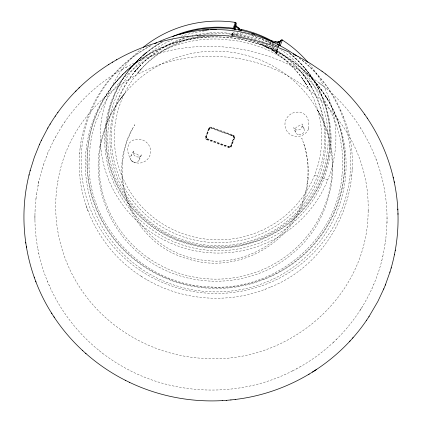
<?xml version="1.0" encoding="UTF-8"?>
<svg xmlns="http://www.w3.org/2000/svg" width="422" height="422" viewBox="0 0 422 422"><rect width="100%" height="100%" fill="white"/><g stroke="black" fill="none" stroke-linecap="round" stroke-linejoin="round"><path stroke-width="0.32" stroke-dasharray="2.11 1.58" d="M205.736 136.575L206.274 136.86A1.493 1.472 9.3 0 0 207.176 138.769L206.907 139.756L228.745 147.642A2.089 2.052 0.4 0 0 229.631 147.763A2.094 2.068 0.8 0 0 231.451 146.429L234.495 138.295L233.915 137.994A1.498 1.472 -13.6 0 0 233.023 136.09L233.224 135.114L211.406 127.212A2.084 2.052 8.8 0 0 208.726 128.441L205.736 136.575A2.078 2.047 9.3 0 0 206.991 139.207L228.756 147.072A2.084 2.047 0.4 0 0 229.584 147.199A2.094 2.057 -3.2 0 0 231.42 145.848L234.447 137.751A2.099 2.052 0.5 0 0 233.218 135.124M368.142 210.958L368.158 207.017M382.786 256.571L385.792 239.501L387 222.151M387.032 218.659C387.032 188.08 378.402 157.585 362.567 131.442M386.995 222.848L387.037 217.963M270.855 286.955L271.24 286.796C335.559 260.859 370.004 180.637 343.25 116.393M231.425 145.854L230.876 145.759A1.493 1.461 -4.5 0 1 228.961 146.64L228.951 146.977A1.493 1.466 0.4 0 0 230.871 146.107L233.999 137.108L233.999 137.556L233.292 136.227L230.296 135.114M36.044 198.182C34.071 215.262 34.709 232.654 38.006 249.534M368.142 210.742C368.132 297.135 287.466 364.835 203.409 358.378C154.241 355.778 106.75 329.134 79.969 287.651C59.676 256.803 51.415 218.237 57.809 181.819L57.772 182.03C69.372 106.001 144.704 51.036 220.084 56.68C299.024 59.418 368.606 127.539 368.158 207.228M34.942 215.167L34.947 220.031M35.037 211.353L35.047 211.005M150.258 45.792C108.269 67.752 79.885 113.275 79.289 160.74C77.975 206.558 102.456 251.792 141.164 276.22L141.507 276.436M308.06 179.134C309.194 165.266 306.984 151.176 301.783 138.279L302.11 139.107M206.205 137.182L206.184 137.466L209.349 128.773L210.562 128.093L232.707 135.979M352.069 169.734L352.122 168.911M351.653 176.28L351.711 175.457M134.375 125.503L134.84 124.743C103.163 174.022 131.954 243.858 187.969 258.918C240.308 276.262 302.02 238.899 307.627 183.275M255.874 39.742A106.845 105.136 5 0 0 236.731 34.498L237.37 32.225M307.601 183.581L308.086 178.828M80.249 147.679L80.333 146.861M79.605 154.199L79.689 153.381M36.529 194.384L38.871 181.333L42.153 168.805M36.002 198.53L36.572 194.036M206.912 139.751A2.084 2.052 9.3 0 1 205.656 137.113L208.647 128.953L209.212 129.069A1.498 1.477 8.8 0 1 211.148 128.177L211.406 127.212M134.929 63.337L137.772 60.351C107.731 89.828 97.572 137.319 113.138 176.449C127.608 215.225 165.35 243.557 206.442 247.456C248.358 252.309 292.087 231.393 313.936 195.164C335.907 160.455 335.416 113.365 312.892 79.046M385.18 243.974L385.228 243.626M385.74 239.849L385.792 239.501M209.228 129.053L209.27 128.747A1.498 1.477 8.8 0 1 211.185 127.871L233.023 135.773A1.488 1.451 1 0 1 233.909 137.656L233.672 138.3M100.009 146.007C92.555 184.82 107.721 226.588 137.693 252.192L137.825 252.303M101.09 140.763C105.073 123.435 113.249 107.125 124.654 93.494L120.059 99.349L122 96.854M308.487 128.425C309.363 123.894 308.651 118.593 305.475 115.058A12.396 12.138 -24.2 0 0 287.667 116.804A12.396 12.138 -24.2 0 0 289.977 134.238A12.396 12.138 -24.2 0 0 307.569 130.883L307.954 130.145M38.871 181.333L37.954 185.775M99.951 146.297L101.148 140.473M240.635 32.726L239.316 36.387M276.959 50.566L276.183 52.803L276.384 53.446M118.756 78.819C86.267 114.177 77.616 168.937 97.835 212.519C116.831 255.906 161.605 285.9 208.758 288.173C255.853 291.37 303.814 266.704 327.562 225.712C351.995 185.501 350.176 131.522 323.389 92.887M336.049 339.752C358.183 318.093 374.325 290.315 381.889 260.263M381.81 260.601L382.865 256.228M43.324 165.113L47.981 152.611L53.483 140.784M42.052 169.132L43.424 164.791M278.504 46.425L278.81 45.892L278.557 46.293M231.235 35.437L231.926 33.549A106.724 105.025 5 0 0 195.734 34.878M231.683 35.379L233.06 31.613M231.936 35.015L232.976 32.162M232.063 35.269L232.955 32.816M232.084 35.3L232.891 33.101L232.675 33.444M232.643 35.78A0.955 0.665 -86.1 0 0 232.891 35.3L234.247 31.587M236.505 35.881A0.981 0.702 -77.9 0 0 236.594 35.664L237.918 32.056M209.27 128.747L206.279 136.881L206.226 137.762L206.674 138.458L228.961 146.64L230.312 146.466L231.013 145.4M206.991 139.213L207.165 138.769M234.5 138.295A2.094 2.057 -10.1 0 0 233.234 135.647L211.338 127.718L211.164 128.161M276.157 52.402L276.014 53.13M228.745 147.642L228.946 147.009L207.128 139.096A1.498 1.472 9.3 0 1 206.231 137.203L205.651 137.108M231.842 143.19L232.221 142.172M232.707 140.869L233.909 137.656M232.77 140.705L230.876 145.769L231.441 146.423M265.074 46.288L268.534 48.15L269.558 45.977M270.349 43.883L271.003 42.131M273.63 51.062L271.694 49.817A0.986 0.633 -62 0 1 271.578 48.799L272.48 46.404M273.076 44.806L273.678 43.202M274.332 46.958L273.699 48.335L277.423 50.55M228.756 147.072L228.946 146.634M233.234 135.647L233.049 136.079M276.294 53.272L276.183 52.776L276.294 53.272L275.007 52.054A0.955 0.596 -54.3 0 1 274.933 51.088L276.13 47.913M276.927 45.798L277.127 45.27M277.454 48.287L276.046 52.033A1.008 0.992 -51.9 0 0 276.41 53.209L276.621 53.647L276.304 53.557M278.161 46.409L278.399 45.787M277.286 49.458L276.204 52.476M276.616 53.636A1.013 0.997 -51.7 0 1 276.246 52.455L277.671 48.678M278.478 46.504L278.742 45.808M277.08 49.954L277.217 49.585L277.143 50.134M46.278 156.842L46.404 156.536M47.855 152.917L47.981 152.611M373.628 284.75L373.771 284.439M371.972 288.532L372.114 288.221M139.139 159.959L141.781 154.399L140.268 156.42L140.51 156.214C137.472 158.598 132.534 155.697 133.194 151.873L133.173 152.21L133.737 150.612L130.952 155.829M275.344 45.365L275.392 45.043L271.546 42.854M132.635 128.673C127.064 139.234 123.63 150.902 122.617 162.797L122.638 162.496C117.638 211.132 157.881 256.761 205.635 260.432C253.131 266.736 301.988 230.523 307.311 181.951L307.279 182.251L307.77 177.52L307.738 177.82C308.651 165.915 307.132 153.84 303.334 142.515M55.319 137.303L62.166 125.777M53.336 141.069L55.467 137.023M360.124 310.217L362.319 306.731M64.376 122.464C79.331 100.547 99.434 82.184 122.591 69.234M62.002 126.03L64.54 122.216M275.097 45.376L275.376 45.038L277.08 45.592L276.574 45.581L277.512 45.449M129.628 69.292C138.664 58.273 149.789 48.957 162.27 42.079M113.718 84.49L123.113 74.188L131.959 66.038M141.46 68.723L137.466 73.381C153.218 53.673 176.385 40.069 201.331 36.186M135.552 70.696L138.189 67.757M119.816 77.574C173.632 17.988 277.238 25.178 322.434 91.5L320.535 88.9M138.263 67.678L133.985 72.621L141.085 64.766M296.165 369.018C309.706 361.77 322.324 352.766 333.486 342.205M140.732 57.476L137.625 60.504L143.797 54.707M333.09 342.59L336.445 339.357M137.693 252.192C179.798 290.199 249.223 291.038 292.098 253.828C334.002 220.2 345.402 155.676 317.339 109.804M277.46 46.103L278.473 46.009M125.846 67.457C205.699 22.334 317.154 52.08 362.851 131.907M121.99 69.572L126.426 67.13M37.869 248.859C46.958 298.264 79.352 342.347 123.087 366.813C174.37 396.253 240.334 397.899 292.884 370.722M299.752 367.04L300.121 366.839M292.536 370.912L296.529 368.823M231.989 142.805L232.533 142.91M276.938 46.388L277.412 46.183L276.948 46.093M172.962 39.468C135.32 55.366 108.665 94.069 107.868 135.008L107.842 140.173C107.816 195.792 156.604 244.649 211.849 246.559C265.09 250.773 317.692 210.916 326.38 157.902L326.354 158.05C334.351 117.058 315.445 72.837 280.836 49.664M233.92 137.646L234.447 137.751M141.164 276.22C177.272 299.836 224.631 304.863 264.9 289.376L265.253 289.228M264.9 289.376L271.24 286.796M180.938 36.313L190.934 33.333L204.243 30.938M201.969 36.081L203.235 35.87M204.855 30.864L207.297 30.574M232.891 35.3L236.594 35.664M227.606 35.295L228.888 35.401M236.731 34.493L232.221 33.591M233.181 32.884L236.884 33.554A107.61 105.89 5 0 1 263.091 41.715M251.712 35.416L261.513 39.046L273.039 44.806M314.585 175.225L317.397 176.238M322.266 178L327.688 179.957M232.543 143.469L231.984 143.179M208.774 128.457L209.27 128.736M276.32 45.866L275.909 45.676M277.222 49.432L274.121 47.528A107.61 105.89 5 0 0 271.968 46.267M267.057 40.528L270.987 42.538M261.598 44.479L268.566 48.124A101.691 100.135 5 0 0 250.562 40.201M271.578 48.799L274.933 51.088M278.298 46.409L277.687 46.014M146.682 279.586L146.993 279.786M133.22 161.79L133.79 162.122A12.259 11.927 25.6 0 0 149.087 157.227A12.259 11.927 25.6 0 0 145.637 141.607A12.259 11.927 25.6 0 0 129.517 142.784C126.484 147.758 127.608 154.594 130.841 159.215M273.377 50.888L273.878 51.241M273.757 51.152L274.88 51.959M99.07 350.466L99.397 350.724M102.298 353.003L102.609 353.251M318.963 82.881L322.656 85.83M299.325 57.867C319.164 73.006 334.678 93.716 343.524 117.063M325.504 88.182L326.048 88.625M289.281 52.987L299.683 62.472L308.783 73.133M311.594 77.917L319.697 87.697L327.72 99.545M304.689 67.805L310.434 75.39M304.299 76.261L302.516 73.845L308.957 82.912L307.97 81.362M309.695 74.314L312.248 78.012M309.79 74.451L316.447 84.79L314.522 81.525M307.332 86.262L307.891 87.185C299.514 72.362 287.44 59.66 273.002 50.624A0.944 0.596 -55.5 0 1 272.913 49.654M311.367 76.73L312.011 77.695M326.813 98.242L325.135 95.541M306.214 84.389L304.716 81.947M308.677 82.475L311.42 86.995L308.677 82.475L311.088 86.362M360.304 127.776L360.583 128.235M327.182 98.632L329.345 102.309M318.647 88.784L316.653 85.117M320.498 115.602L317.766 110.543M276.246 52.455L276.046 52.033A3.94 0.269 34 0 0 275.566 51.468M47.391 281.11L47.639 281.706M48.994 284.903L49.242 285.494M304.056 128.837L301.988 123.957L302.337 126.257C301.841 129.749 297.088 131.39 294.561 128.91L294.767 129.085L293.754 127.687L295.384 132.123M340.707 110.237L340.976 110.891M86.125 205.588L88.615 212.398M375.944 158.867L376.155 159.447M377.4 162.866L377.616 163.451M38.697 252.91L38.835 253.58M290.141 53.256A111.978 110.2 5 0 1 294.952 217.715A111.978 110.2 5 0 1 128.43 203.198A111.978 110.2 5 0 1 161.626 42.052M309.263 63.87A117.843 115.971 5 0 1 293.469 226.435A117.843 115.971 5 0 1 128.156 211.781A117.843 115.971 5 0 1 141.217 48.973M212.582 35.875A103.691 102.04 5 0 0 120.94 173.358A103.691 102.04 5 0 0 281.986 218.29A103.691 102.04 5 0 0 276.542 53.721L277.676 50.719A106.724 105.025 5 0 1 291.122 214.392A106.724 105.025 5 0 1 126.025 190.607A106.724 105.025 5 0 1 185.701 37.468M262.764 43.16A107.911 106.144 5 0 1 298.771 210.035A107.911 106.144 5 0 1 126.099 195.143A107.911 106.144 5 0 1 190.132 36.893M199.77 34.857A107.911 106.144 5 0 1 201.067 34.651M203.668 34.288A107.911 106.144 5 0 1 250.499 38.471M289.803 53.467A113.228 111.376 5 0 1 296.091 220.062A113.228 111.376 5 0 1 127.249 205.778A113.228 111.376 5 0 1 161.41 42.601M275.724 52.46A4.821 0.338 32.8 0 1 276.389 53.193M272.586 49.427A4.009 0.422 30 0 1 268.345 47.296M239.348 36.239A102.704 101.127 5 0 1 244.681 37.5M258.333 42.147A102.704 101.127 5 0 1 269.036 47.38M238.936 36.508A4.009 0.459 17.1 0 1 236.663 35.675M231.931 35.369A3.956 0.29 5.7 0 1 233.218 35.369M233.234 32.89A3.94 0.269 6.9 0 1 232.991 32.821M241.126 32.763A109.33 107.578 5 0 1 272.538 44.758M272.781 50.513A4.937 0.617 28.8 0 1 267.833 48.15M235.159 35.48A0.944 0.659 -84.9 0 1 234.954 35.896M266.103 44.194A106.845 105.136 5 0 1 273.693 48.366M261.814 38.455A110.511 108.734 5 0 1 275.286 45.333M308.508 128.43A10.529 10.233 -24.6 0 1 307.997 130.161M133.062 161.958A11.004 10.619 16.1 0 1 130.757 159.263M208.653 128.953A2.089 2.057 8.8 0 1 211.332 127.729M239.016 38.012A128.779 125.983 5 0 1 318.293 238.683A128.779 125.983 5 0 1 99.856 216.011A128.779 125.983 5 0 1 218.934 35.923M299.224 58.067A134.845 131.917 5 0 1 309.526 256.85A134.845 131.917 5 0 1 106.956 238.768A134.845 131.917 5 0 1 152.326 44.959M89.121 159.474C86.025 225.348 143.501 284.686 208.811 286.812C273.968 292.282 337.901 239.765 342.105 173.906L342.089 174.101C349.237 108.106 294.53 45.175 228.956 39.969C163.673 31.333 96.918 81.446 90.023 147.536L89.121 159.474M206.189 137.329L206.274 137.867L206.189 137.329M145.822 53.014L143.702 54.813L146.972 52.048L145.822 53.014M305.254 82.839L302.395 78.624L305.254 82.839M298.829 134.792A4.642 4.536 -23.2 0 0 304.009 128.689A4.642 4.536 -23.2 0 0 296.123 127.407A4.642 4.536 -23.2 0 0 298.829 134.792M131.126 160.402A4.589 4.457 25 0 0 139.028 160.191A4.589 4.457 25 0 0 134.734 153.582A4.589 4.457 25 0 0 131.126 160.402M148.46 258.058A116.604 113.987 5 0 0 331.739 175.879A116.604 113.987 5 0 0 166.695 61.47A116.604 113.987 5 0 0 148.46 258.058M140.225 268.07A130.424 127.513 5 0 0 345.528 176.786A130.424 127.513 5 0 0 161.346 48.229A130.424 127.513 5 0 0 140.225 268.07"/><path stroke-width="0.63" d="M391.141 268.097C396.211 250.399 398.547 231.915 397.972 213.516M394.401 254.846L394.48 254.429M395.229 250.51L395.314 250.088M241.405 30.621L241.6 29.514A109.293 107.631 5 0 1 271.536 40.755L271.272 41.52M29.102 174.692C17.36 221.576 25.916 272.976 51.927 313.673M30.115 170.757L34.367 157.174L39.536 144.292M29.002 175.088L30.215 170.367M385.328 285.108L390.002 271.905M280.535 41.098A4.384 1.029 24.4 0 0 280.572 40.918L281.252 39.905L282.16 39.926M389.881 272.311L391.263 267.69M234.437 27.841L234.664 27.214M234.896 26.581L235.123 25.953M234.279 28.596L235.845 24.307A4.394 1.002 16.3 0 1 235.961 24.159L236.225 23.02L235.603 22.44M234.189 29.071L236.009 24.107M235.022 29.456L235.993 26.797A1.245 0.886 -56.5 0 0 235.344 25.299A1.24 1.197 30 0 0 235.397 24.692M238.652 30.046L238.947 29.245A1.234 0.865 -46.6 0 0 238.309 27.82A44.938 30.606 -64.6 0 0 235.344 25.299A35.801 0.86 -70.1 0 1 235.845 24.307A1.25 1.234 60.2 0 0 235.808 23.374M273.831 42.807L273.978 42.406A1.234 0.786 89.2 0 1 275.181 41.609M277.323 44.737L278.124 42.617A1.24 0.802 -81.7 0 1 279.464 41.868A44.489 33.238 -75.8 0 0 277.37 41.694M278.868 44.532L279.812 42.026A35.627 2.627 -69.7 0 1 280.53 41.092A1.245 1.229 69.2 0 1 281.859 40.296M278.873 45.46L280.583 40.923M280.145 45.845L282.334 40.037A117.843 115.971 5 0 1 308.023 62.398M368.87 316.822L377.875 301.403L383.809 288.785M383.656 289.165L385.481 284.729M41.261 140.547L47.908 127.861M39.373 144.646L41.419 140.199M50.028 124.279C57.376 112.168 66.143 100.921 76.097 90.841M47.718 128.183L50.213 123.957M235.112 399.47C287.577 393.32 336.972 363.949 366.655 320.134M366.449 320.451L369.081 316.5M57.751 112.584L57.962 112.294M55.14 116.314L55.351 116.024M352.576 338.143L353.05 337.632M349.659 341.372L350.123 340.865M78.914 88.056C89.126 78.075 100.547 69.35 112.785 62.008M75.649 91.3L79.362 87.602M312.465 372.093L316.584 369.44M308.767 374.356L309.215 374.071M108.396 64.719L108.834 64.455M116.393 59.908C128.726 52.845 141.887 47.243 155.491 43.149M112.357 62.266L116.804 59.66M154.431 43.688L156.636 42.58M160.022 41.852L173.806 38.634L183.327 37.041M183.132 37.067L188.001 36.434M197.259 35.58C228.787 33.375 260.828 39.193 289.566 52.339M230.808 399.95L235.302 399.449M129.354 382.269C158.144 396.052 190.433 402.424 222.304 400.61M187.827 36.45L192.69 35.939M226.498 400.336L230.982 399.935M192.537 35.954L197.39 35.559M202.56 30.052L216.27 29.456M222.172 400.62L226.646 400.32M275.761 41.388L276.821 41.419M233.35 28.253L234.126 28.907M279.58 45.597L279.992 45.75M279.892 45.697L279.601 45.544M297.89 56.39L310.302 63.4L322.144 71.344M51.553 313.092C69.445 341.762 95.441 365.23 125.603 380.428M125.45 380.354L129.496 382.337M293.691 54.285L298.037 56.458M279.306 45.376L279.243 45.339A1.255 0.955 -60.4 0 0 278.763 45.207M293.548 53.668L296.55 55.841M325.715 74.003C340.733 85.513 354.074 99.239 364.93 114.747M321.97 71.212L325.895 74.14M82.401 350.365L82.812 350.74M85.629 353.283L86.03 353.647M367.172 118.007C386.299 146.323 397.197 180.152 397.999 214.323M364.571 114.225L367.541 118.54M53.921 316.753L54.285 317.328M34.187 277.106L34.462 277.845M35.701 281.21L35.97 281.938M394.159 181.66L394.322 182.431M393.177 177.272L393.341 178.037M234.421 28.87L234.395 28.506A1.261 0.876 -77.9 0 1 235.096 29.366M25.684 242.291L25.816 243.119M26.359 246.633L26.491 247.461M397.793 209.059L397.819 209.871M178.675 34.694A113.228 111.376 5 0 1 274.11 42.77M172.814 36.456A111.978 110.2 5 0 1 233.229 28.237L235.355 22.398A117.843 115.971 5 0 0 143.243 47.301M273.846 42.242A3.313 1.846 23.6 0 1 272.754 42.211M273.978 42.4A43.64 32.874 -76 0 1 278.119 42.622M241.189 30.753A3.344 2.099 8.9 0 1 238.899 29.25M235.993 26.797A44.083 30.315 -64.6 0 1 238.947 29.245M235.676 26.808A4.521 1.925 11.5 0 1 235.45 25.352M279.812 42.026A1.234 1.187 36.4 0 1 280.825 41.251M279.77 42.005A4.568 1.799 21.4 0 1 278.019 42.516M273.641 41.287A4.616 2.084 22.8 0 1 271.62 40.617M241.526 29.719A4.642 2.437 11.5 0 1 238.203 27.836M251.67 33.38A108.549 106.887 5 0 1 254.635 34.377M234.885 25.283A5.908 1.962 13.6 0 1 234.811 25.214M234.869 22.572A5.85 0.971 17.4 0 1 235.386 22.361M281.907 39.837A5.839 0.955 24.8 0 1 282.286 40.259M280.255 41.767A5.955 1.799 20.9 0 1 279.295 41.725M275.519 41.683A44.489 33.238 -75.8 0 1 275.782 41.678M233.962 28.464A5.28 0.327 8.4 0 1 233.055 28.216M234.632 29.371A1.751 0.322 62.2 0 1 234.569 29.213M155.839 43.192A134.845 131.917 5 0 1 208.874 29.735M210.736 29.656A134.845 131.917 5 0 1 295.553 55.329"/></g></svg>
